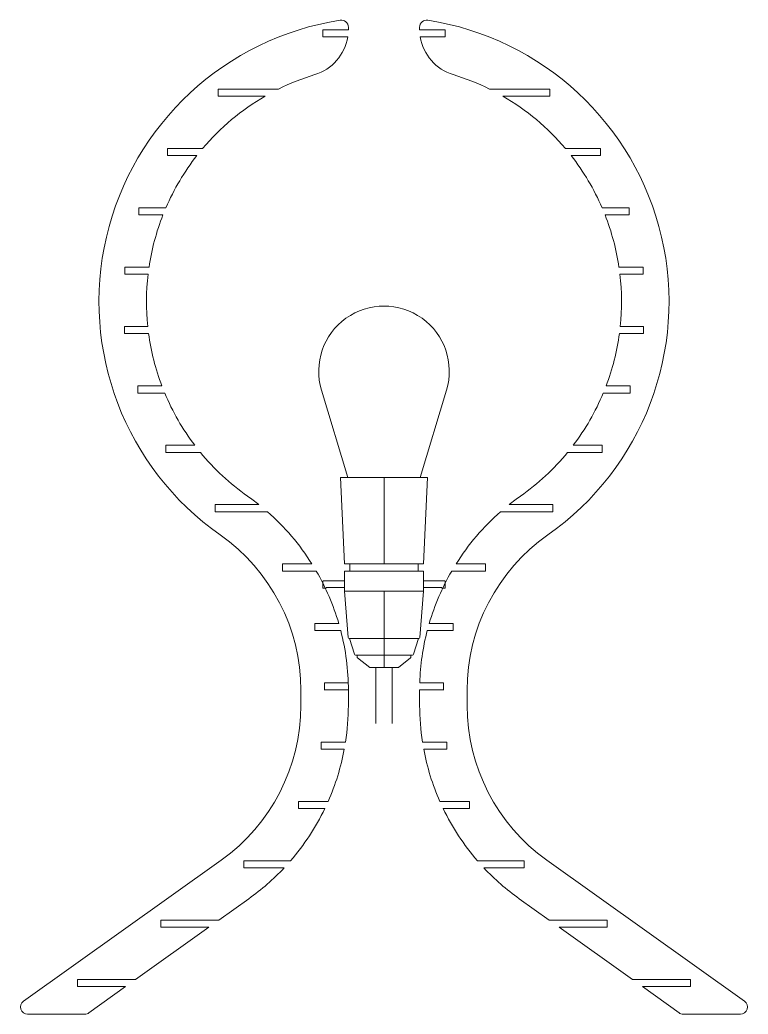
# Model space of a CAD drawing. Header units: millimetres. Extents: x -5830 to -1938, y -580 to 2011.
# Drawn here: x -2863.1 to -2556.5, y -280.7 to 138 of the extents above; entities that cross this region are included whole.
import ezdxf

# ---------------------------------------------------------------- set-up
doc = ezdxf.new("R2010")
doc.units = ezdxf.units.MM
doc.header["$MEASUREMENT"] = 0
doc.layers.add('layer 1', color=7, linetype='Continuous')

msp = doc.modelspace()

# ---------------------------------------------------------------- linework, layer by layer
at = {"layer": 'layer 1', "lineweight": 9}
for points, knots in [([(-2728.2778, 137.857), (-2776.6314, 130.3283), (-2815.5694, 94.1923), (-2826.6815, 46.5345), (-2826.6815, 46.5345), (-2837.7937, -1.1234), (-2818.8535, -50.7545), (-2778.8162, -78.8928)], [0, 0, 0, 0, 0.33333333, 0.33333333, 0.33333333, 0.33333333, 1, 1, 1, 1]), ([(-2724.8162, 134.8927), (-2724.8162, 135.7689), (-2725.1993, 136.6014), (-2725.8649, 137.1713), (-2725.8649, 137.1713), (-2726.5305, 137.7413), (-2727.4119, 137.9918), (-2728.2778, 137.857)], [0, 0, 0, 0, 0.33333333, 0.33333333, 0.33333333, 0.33333333, 1, 1, 1, 1]), ([(-2691.3547, 137.857), (-2692.2205, 137.9918), (-2693.102, 137.7413), (-2693.7676, 137.1713), (-2693.7676, 137.1713), (-2694.4331, 136.6014), (-2694.8162, 135.7689), (-2694.8162, 134.8927)], [0, 0, 0, 0, 0.33333333, 0.33333333, 0.33333333, 0.33333333, 1, 1, 1, 1]), ([(-2640.8162, -78.8928), (-2600.779, -50.7546), (-2581.8389, -1.1236), (-2592.9509, 46.5342), (-2592.9509, 46.5342), (-2604.0628, 94.1919), (-2643.0006, 130.328), (-2691.3541, 137.8569)], [0, 0, 0, 0, 0.33333333, 0.33333333, 0.33333333, 0.33333333, 1, 1, 1, 1]), ([(-2683.4861, -17.9699), (-2680.0899, -6.7015), (-2684.2409, 5.4789), (-2693.8114, 12.3284), (-2693.8114, 12.3284), (-2703.382, 19.1779), (-2716.2503, 19.178), (-2725.8209, 12.3285), (-2725.8209, 12.3285), (-2735.3915, 5.4791), (-2739.5425, -6.7014), (-2736.1464, -17.9698)], [0, 0, 0, 0, 0.25, 0.25, 0.25, 0.25, 0.5, 0.5, 0.5, 0.5, 1, 1, 1, 1]), ([(-2861.6174, -275.2726), (-2862.679, -276.0303), (-2863.1294, -277.3872), (-2862.7315, -278.6294), (-2862.7315, -278.6294), (-2862.3337, -279.8716), (-2861.1788, -280.7143), (-2859.8745, -280.7143)], [0, 0, 0, 0, 0.33333333, 0.33333333, 0.33333333, 0.33333333, 1, 1, 1, 1]), ([(-2559.758, -280.7143), (-2558.4536, -280.7143), (-2557.2988, -279.8716), (-2556.9009, -278.6294), (-2556.9009, -278.6294), (-2556.5031, -277.3872), (-2556.9534, -276.0303), (-2558.015, -275.2726)], [0, 0, 0, 0, 0.33333333, 0.33333333, 0.33333333, 0.33333333, 1, 1, 1, 1])]:
    msp.add_open_spline(points, degree=3, knots=knots, dxfattribs=at)
for points in [[(-2724.8173, 133.857), (-2724.8166, 133.9273), (-2724.8162, 133.9976), (-2724.8162, 134.0679)], [(-2724.8162, 134.068), (-2724.8162, 134.068), (-2724.8162, 134.8927), (-2724.8162, 134.8927)], [(-2694.8162, 134.068), (-2694.8162, 134.068), (-2694.8162, 134.8927), (-2694.8162, 134.8927)], [(-2694.8162, 134.068), (-2694.8162, 133.9976), (-2694.8159, 133.9273), (-2694.8151, 133.857)], [(-2738.9829, 114.9376), (-2731.6925, 117.1606), (-2726.2994, 123.334), (-2725.0757, 130.857)], [(-2735.501, 133.857), (-2735.501, 133.857), (-2724.8173, 133.857), (-2724.8173, 133.857)], [(-2735.501, 133.857), (-2735.501, 133.857), (-2735.501, 130.857), (-2735.501, 130.857)], [(-2735.501, 130.857), (-2735.501, 130.857), (-2725.0757, 130.857), (-2725.0757, 130.857)], [(-2684.1315, 133.857), (-2684.1315, 133.857), (-2694.8151, 133.857), (-2694.8151, 133.857)], [(-2694.5568, 130.857), (-2693.3331, 123.334), (-2687.94, 117.1606), (-2680.6496, 114.9376)], [(-2684.1315, 130.857), (-2684.1315, 130.857), (-2694.5568, 130.857), (-2694.5568, 130.857)], [(-2684.1315, 133.857), (-2684.1315, 133.857), (-2684.1315, 130.857), (-2684.1315, 130.857)], [(-2738.9829, 114.9376), (-2744.2402, 113.3345), (-2749.3563, 111.3008), (-2754.2793, 108.857)], [(-2665.3531, 108.857), (-2670.2762, 111.3008), (-2675.3923, 113.3345), (-2680.6496, 114.9376)], [(-2759.8702, 105.857), (-2769.8395, 100.0929), (-2778.7383, 92.6501), (-2786.1742, 83.857)], [(-2779.6722, 108.857), (-2779.6722, 108.857), (-2754.2793, 108.857), (-2754.2793, 108.857)], [(-2779.6722, 108.857), (-2779.6722, 108.857), (-2779.6722, 105.857), (-2779.6722, 105.857)], [(-2779.6722, 105.857), (-2779.6722, 105.857), (-2759.8702, 105.857), (-2759.8702, 105.857)], [(-2639.9603, 108.857), (-2639.9603, 108.857), (-2665.3531, 108.857), (-2665.3531, 108.857)], [(-2633.4583, 83.857), (-2640.8941, 92.6501), (-2649.793, 100.0929), (-2659.7623, 105.857)], [(-2639.9603, 105.857), (-2639.9603, 105.857), (-2659.7623, 105.857), (-2659.7623, 105.857)], [(-2639.9603, 108.857), (-2639.9603, 108.857), (-2639.9603, 105.857), (-2639.9603, 105.857)], [(-2800.9623, 83.857), (-2800.9623, 83.857), (-2786.1742, 83.857), (-2786.1742, 83.857)], [(-2800.9623, 83.857), (-2800.9623, 83.857), (-2800.9623, 80.857), (-2800.9623, 80.857)], [(-2618.6701, 83.857), (-2618.6701, 83.857), (-2633.4583, 83.857), (-2633.4583, 83.857)], [(-2618.6701, 83.857), (-2618.6701, 83.857), (-2618.6701, 80.857), (-2618.6701, 80.857)], [(-2788.6132, 80.857), (-2793.8837, 74.112), (-2798.2663, 66.7182), (-2801.6536, 58.857)], [(-2800.9623, 80.857), (-2800.9623, 80.857), (-2788.6132, 80.857), (-2788.6132, 80.857)], [(-2617.9788, 58.857), (-2621.3661, 66.7182), (-2625.7488, 74.112), (-2631.0192, 80.857)], [(-2618.6701, 80.857), (-2618.6701, 80.857), (-2631.0192, 80.857), (-2631.0192, 80.857)], [(-2813.1039, 58.857), (-2813.1039, 58.857), (-2801.6536, 58.857), (-2801.6536, 58.857)], [(-2813.1039, 58.857), (-2813.1039, 58.857), (-2813.1039, 55.857), (-2813.1039, 55.857)], [(-2606.5285, 58.857), (-2606.5285, 58.857), (-2617.9788, 58.857), (-2617.9788, 58.857)], [(-2606.5285, 58.857), (-2606.5285, 58.857), (-2606.5285, 55.857), (-2606.5285, 55.857)], [(-2813.1039, 55.857), (-2813.1039, 55.857), (-2802.889, 55.857), (-2802.889, 55.857)], [(-2802.889, 55.857), (-2805.6734, 48.7706), (-2807.6395, 41.3895), (-2808.7489, 33.857)], [(-2610.8836, 33.857), (-2611.993, 41.3895), (-2613.959, 48.7706), (-2616.7435, 55.857)], [(-2606.5285, 55.857), (-2606.5285, 55.857), (-2616.7435, 55.857), (-2616.7435, 55.857)], [(-2818.9283, 33.857), (-2818.9283, 33.857), (-2808.7489, 33.857), (-2808.7489, 33.857)], [(-2818.9283, 33.857), (-2818.9283, 33.857), (-2818.9283, 30.857), (-2818.9283, 30.857)], [(-2600.7042, 33.857), (-2600.7042, 33.857), (-2610.8836, 33.857), (-2610.8836, 33.857)], [(-2600.7042, 33.857), (-2600.7042, 33.857), (-2600.7042, 30.857), (-2600.7042, 30.857)], [(-2818.9283, 30.857), (-2818.9283, 30.857), (-2809.1445, 30.857), (-2809.1445, 30.857)], [(-2809.1445, 30.857), (-2809.9957, 23.5506), (-2810.0381, 16.1726), (-2809.271, 8.857)], [(-2600.7042, 30.857), (-2600.7042, 30.857), (-2610.488, 30.857), (-2610.488, 30.857)], [(-2610.3615, 8.857), (-2609.5944, 16.1724), (-2609.6368, 23.5502), (-2610.4879, 30.8564)], [(-2819.0625, 8.857), (-2819.0625, 8.857), (-2809.271, 8.857), (-2809.271, 8.857)], [(-2819.0625, 5.857), (-2819.0625, 5.857), (-2819.0625, 8.857), (-2819.0625, 8.857)], [(-2600.57, 8.857), (-2600.57, 8.857), (-2610.3615, 8.857), (-2610.3615, 8.857)], [(-2600.57, 5.857), (-2600.57, 5.857), (-2600.57, 8.857), (-2600.57, 8.857)], [(-2819.0625, 5.857), (-2819.0625, 5.857), (-2808.9105, 5.857), (-2808.9105, 5.857)], [(-2808.9105, 5.857), (-2807.8912, -1.6644), (-2806.019, -9.0453), (-2803.3299, -16.143)], [(-2616.3025, -16.143), (-2613.6135, -9.0453), (-2611.7412, -1.6644), (-2610.722, 5.857)], [(-2600.57, 5.857), (-2600.57, 5.857), (-2610.722, 5.857), (-2610.722, 5.857)], [(-2813.4967, -16.143), (-2813.4967, -16.143), (-2803.3299, -16.143), (-2803.3299, -16.143)], [(-2813.4967, -19.143), (-2813.4967, -19.143), (-2813.4967, -16.143), (-2813.4967, -16.143)], [(-2606.1358, -16.143), (-2606.1358, -16.143), (-2616.3025, -16.143), (-2616.3025, -16.143)], [(-2606.1358, -19.143), (-2606.1358, -19.143), (-2606.1358, -16.143), (-2606.1358, -16.143)], [(-2813.4967, -19.143), (-2813.4967, -19.143), (-2802.1376, -19.143), (-2802.1376, -19.143)], [(-2802.1376, -19.143), (-2798.874, -26.9836), (-2794.6249, -34.3764), (-2789.493, -41.143)], [(-2725.0635, -54.743), (-2725.0635, -54.743), (-2736.1464, -17.9699), (-2736.1464, -17.9699)], [(-2694.5689, -54.743), (-2694.5689, -54.743), (-2683.4861, -17.9699), (-2683.4861, -17.9699)], [(-2630.1395, -41.143), (-2625.0075, -34.3764), (-2620.7584, -26.9836), (-2617.4948, -19.143)], [(-2606.1358, -19.143), (-2606.1358, -19.143), (-2617.4948, -19.143), (-2617.4948, -19.143)], [(-2801.6829, -41.143), (-2801.6829, -41.143), (-2789.493, -41.143), (-2789.493, -41.143)], [(-2801.6829, -44.143), (-2801.6829, -44.143), (-2801.6829, -41.143), (-2801.6829, -41.143)], [(-2617.9496, -41.143), (-2617.9496, -41.143), (-2630.1395, -41.143), (-2630.1395, -41.143)], [(-2617.9496, -44.143), (-2617.9496, -44.143), (-2617.9496, -41.143), (-2617.9496, -41.143)], [(-2801.6829, -44.143), (-2801.6829, -44.143), (-2787.1261, -44.143), (-2787.1261, -44.143)], [(-2787.1261, -44.143), (-2781.3853, -51.1402), (-2774.7212, -57.3256), (-2767.3162, -62.5298)], [(-2652.3162, -62.5298), (-2644.9113, -57.3256), (-2638.2472, -51.1402), (-2632.5064, -44.143)], [(-2617.9496, -44.143), (-2617.9496, -44.143), (-2632.5064, -44.143), (-2632.5064, -44.143)], [(-2762.491, -66.143), (-2764.0627, -64.8904), (-2765.6719, -63.6854), (-2767.3162, -62.5298)], [(-2652.3162, -62.5298), (-2653.9606, -63.6854), (-2655.5697, -64.8904), (-2657.1415, -66.143)], [(-2780.9358, -66.143), (-2780.9358, -66.143), (-2762.491, -66.143), (-2762.491, -66.143)], [(-2780.9358, -69.143), (-2780.9358, -69.143), (-2780.9358, -66.143), (-2780.9358, -66.143)], [(-2638.6967, -66.143), (-2638.6967, -66.143), (-2657.1415, -66.143), (-2657.1415, -66.143)], [(-2638.6967, -69.143), (-2638.6967, -69.143), (-2638.6967, -66.143), (-2638.6967, -66.143)], [(-2780.9358, -69.143), (-2780.9358, -69.143), (-2758.9023, -69.143), (-2758.9023, -69.143)], [(-2740.1431, -91.143), (-2745.2974, -82.9397), (-2751.6165, -75.5289), (-2758.9023, -69.143)], [(-2660.7302, -69.143), (-2668.0159, -75.5289), (-2674.335, -82.9397), (-2679.4894, -91.143)], [(-2638.6967, -69.143), (-2638.6967, -69.143), (-2660.7302, -69.143), (-2660.7302, -69.143)], [(-2744.8162, -144.3451), (-2744.8162, -118.2931), (-2757.5017, -93.8727), (-2778.8162, -78.8928)], [(-2640.8162, -78.8928), (-2662.1308, -93.8727), (-2674.8162, -118.2931), (-2674.8162, -144.3451)], [(-2752.5286, -91.143), (-2752.5286, -91.143), (-2740.1431, -91.143), (-2740.1431, -91.143)], [(-2752.5286, -94.143), (-2752.5286, -94.143), (-2752.5286, -91.143), (-2752.5286, -91.143)], [(-2667.1039, -91.143), (-2667.1039, -91.143), (-2679.4894, -91.143), (-2679.4894, -91.143)], [(-2667.1039, -94.143), (-2667.1039, -94.143), (-2667.1039, -91.143), (-2667.1039, -91.143)], [(-2752.5286, -94.143), (-2752.5286, -94.143), (-2738.3307, -94.143), (-2738.3307, -94.143)], [(-2728.8754, -116.143), (-2731.1346, -108.4575), (-2734.3091, -101.0712), (-2738.3307, -94.143)], [(-2681.3018, -94.143), (-2685.3234, -101.0712), (-2688.4979, -108.4575), (-2690.7571, -116.143)], [(-2667.1039, -94.143), (-2667.1039, -94.143), (-2681.3018, -94.143), (-2681.3018, -94.143)], [(-2738.8896, -119.143), (-2738.8896, -119.143), (-2738.8896, -116.143), (-2738.8896, -116.143)], [(-2738.8896, -116.143), (-2738.8896, -116.143), (-2728.8754, -116.143), (-2728.8754, -116.143)], [(-2725.3602, -116.143), (-2725.3602, -116.143), (-2725.3602, -116.143), (-2725.3602, -116.143)], [(-2680.7429, -116.143), (-2680.7429, -116.143), (-2690.7571, -116.143), (-2690.7571, -116.143)], [(-2680.7429, -119.143), (-2680.7429, -119.143), (-2680.7429, -116.143), (-2680.7429, -116.143)], [(-2738.8896, -119.143), (-2738.8896, -119.143), (-2728.044, -119.143), (-2728.044, -119.143)], [(-2724.8162, -144.3451), (-2724.8162, -135.8413), (-2725.9009, -127.3723), (-2728.044, -119.143)], [(-2691.5884, -119.143), (-2693.4615, -126.3355), (-2694.527, -133.7145), (-2694.765, -141.143)], [(-2680.7429, -119.143), (-2680.7429, -119.143), (-2691.5884, -119.143), (-2691.5884, -119.143)], [(-2734.8162, -141.143), (-2734.8162, -141.143), (-2724.8675, -141.143), (-2724.8675, -141.143)], [(-2734.8162, -144.3451), (-2734.8162, -144.3451), (-2734.8162, -141.143), (-2734.8162, -141.143)], [(-2684.8162, -141.143), (-2684.8162, -141.143), (-2694.765, -141.143), (-2694.765, -141.143)], [(-2684.8162, -144.3451), (-2684.8162, -144.3451), (-2684.8162, -141.143), (-2684.8162, -141.143)], [(-2744.8162, -144.3451), (-2744.8162, -144.3451), (-2744.8162, -150.7144), (-2744.8162, -150.7144)], [(-2734.8162, -144.143), (-2734.8162, -144.143), (-2724.8164, -144.143), (-2724.8164, -144.143)], [(-2724.8162, -144.3451), (-2724.8162, -144.3451), (-2724.8162, -144.143), (-2724.8162, -144.143)], [(-2724.8162, -144.3451), (-2724.8162, -144.3451), (-2724.8162, -150.7144), (-2724.8162, -150.7144)], [(-2694.8162, -144.3451), (-2694.8162, -144.3451), (-2694.8162, -144.143), (-2694.8162, -144.143)], [(-2694.816, -144.143), (-2694.8162, -144.2104), (-2694.8162, -144.2777), (-2694.8162, -144.3451)], [(-2694.8162, -144.3451), (-2694.8162, -144.3451), (-2694.8162, -150.7144), (-2694.8162, -150.7144)], [(-2684.8162, -144.143), (-2684.8162, -144.143), (-2694.816, -144.143), (-2694.816, -144.143)], [(-2674.8162, -144.3451), (-2674.8162, -144.3451), (-2674.8162, -150.7144), (-2674.8162, -150.7144)], [(-2778.3382, -215.8281), (-2757.3024, -200.8128), (-2744.8164, -176.5599), (-2744.8162, -150.7148)], [(-2726.0136, -166.143), (-2725.2166, -161.039), (-2724.8163, -155.8809), (-2724.8162, -150.715)], [(-2694.8162, -150.7144), (-2694.8162, -155.8805), (-2694.4159, -161.0388), (-2693.6188, -166.143)], [(-2674.8162, -150.7144), (-2674.8162, -176.5596), (-2662.3302, -200.8127), (-2641.2943, -215.8281)], [(-2736.3181, -166.143), (-2736.3181, -166.143), (-2726.0136, -166.143), (-2726.0136, -166.143)], [(-2736.3181, -166.143), (-2736.3181, -166.143), (-2736.3181, -169.143), (-2736.3181, -169.143)], [(-2683.3144, -166.143), (-2683.3144, -166.143), (-2693.6188, -166.143), (-2693.6188, -166.143)], [(-2683.3144, -166.143), (-2683.3144, -166.143), (-2683.3144, -169.143), (-2683.3144, -169.143)], [(-2736.3181, -169.143), (-2736.3181, -169.143), (-2726.529, -169.143), (-2726.529, -169.143)], [(-2733.353, -191.143), (-2730.2385, -184.097), (-2727.9486, -176.7147), (-2726.529, -169.143)], [(-2693.1035, -169.143), (-2691.6838, -176.7147), (-2689.394, -184.097), (-2686.2795, -191.143)], [(-2683.3144, -169.143), (-2683.3144, -169.143), (-2693.1035, -169.143), (-2693.1035, -169.143)], [(-2745.7834, -191.143), (-2745.7834, -191.143), (-2733.353, -191.143), (-2733.353, -191.143)], [(-2745.7834, -191.143), (-2745.7834, -191.143), (-2745.7834, -194.143), (-2745.7834, -194.143)], [(-2673.849, -191.143), (-2673.849, -191.143), (-2686.2795, -191.143), (-2686.2795, -191.143)], [(-2673.849, -191.143), (-2673.849, -191.143), (-2673.849, -194.143), (-2673.849, -194.143)], [(-2749.1915, -216.143), (-2743.4256, -209.4786), (-2738.5659, -202.0812), (-2734.7387, -194.143)], [(-2745.7834, -194.143), (-2745.7834, -194.143), (-2734.7387, -194.143), (-2734.7387, -194.143)], [(-2684.8937, -194.143), (-2681.0666, -202.0812), (-2676.2069, -209.4786), (-2670.4409, -216.143)], [(-2673.849, -194.143), (-2673.849, -194.143), (-2684.8937, -194.143), (-2684.8937, -194.143)], [(-2861.6174, -275.2726), (-2861.6174, -275.2726), (-2778.3382, -215.8281), (-2778.3382, -215.8281)], [(-2768.7794, -216.143), (-2768.7794, -216.143), (-2749.1915, -216.143), (-2749.1915, -216.143)], [(-2768.7794, -216.143), (-2768.7794, -216.143), (-2768.7794, -219.143), (-2768.7794, -219.143)], [(-2650.8531, -216.143), (-2650.8531, -216.143), (-2670.4409, -216.143), (-2670.4409, -216.143)], [(-2650.8531, -216.143), (-2650.8531, -216.143), (-2650.8531, -219.143), (-2650.8531, -219.143)], [(-2558.015, -275.2726), (-2558.015, -275.2726), (-2641.2943, -215.8281), (-2641.2943, -215.8281)], [(-2768.7794, -219.143), (-2768.7794, -219.143), (-2751.8949, -219.143), (-2751.8949, -219.143)], [(-2766.7187, -232.1065), (-2761.3629, -228.2836), (-2756.3976, -223.9414), (-2751.8949, -219.143)], [(-2667.7376, -219.143), (-2663.2349, -223.9414), (-2658.2695, -228.2836), (-2652.9138, -232.1065)], [(-2650.8531, -219.143), (-2650.8531, -219.143), (-2667.7376, -219.143), (-2667.7376, -219.143)], [(-2779.3784, -241.143), (-2779.3784, -241.143), (-2766.7187, -232.1065), (-2766.7187, -232.1065)], [(-2640.254, -241.143), (-2640.254, -241.143), (-2652.9138, -232.1065), (-2652.9138, -232.1065)], [(-2803.8033, -241.143), (-2803.8033, -241.143), (-2779.3784, -241.143), (-2779.3784, -241.143)], [(-2803.8033, -241.143), (-2803.8033, -241.143), (-2803.8033, -244.143), (-2803.8033, -244.143)], [(-2615.8291, -241.143), (-2615.8291, -241.143), (-2640.254, -241.143), (-2640.254, -241.143)], [(-2615.8291, -241.143), (-2615.8291, -241.143), (-2615.8291, -244.143), (-2615.8291, -244.143)], [(-2814.4024, -266.143), (-2814.4024, -266.143), (-2783.5813, -244.143), (-2783.5813, -244.143)], [(-2803.8033, -244.143), (-2803.8033, -244.143), (-2783.5813, -244.143), (-2783.5813, -244.143)], [(-2605.2301, -266.143), (-2605.2301, -266.143), (-2636.0511, -244.143), (-2636.0511, -244.143)], [(-2615.8291, -244.143), (-2615.8291, -244.143), (-2636.0511, -244.143), (-2636.0511, -244.143)], [(-2838.8272, -266.143), (-2838.8272, -266.143), (-2814.4024, -266.143), (-2814.4024, -266.143)], [(-2838.8272, -266.143), (-2838.8272, -266.143), (-2838.8272, -269.143), (-2838.8272, -269.143)], [(-2580.8052, -266.143), (-2580.8052, -266.143), (-2605.2301, -266.143), (-2605.2301, -266.143)], [(-2580.8052, -266.143), (-2580.8052, -266.143), (-2580.8052, -269.143), (-2580.8052, -269.143)], [(-2838.8272, -269.143), (-2838.8272, -269.143), (-2818.6052, -269.143), (-2818.6052, -269.143)], [(-2834.0342, -280.1561), (-2834.0342, -280.1561), (-2818.6052, -269.143), (-2818.6052, -269.143)], [(-2585.5983, -280.1561), (-2585.5983, -280.1561), (-2601.0272, -269.143), (-2601.0272, -269.143)], [(-2580.8052, -269.143), (-2580.8052, -269.143), (-2601.0272, -269.143), (-2601.0272, -269.143)], [(-2835.7771, -280.7143), (-2835.1522, -280.7143), (-2834.5428, -280.5192), (-2834.0342, -280.1561)], [(-2585.5983, -280.1561), (-2585.0896, -280.5192), (-2584.4803, -280.7143), (-2583.8554, -280.7143)], [(-2835.7771, -280.7143), (-2835.7771, -280.7143), (-2859.8745, -280.7143), (-2859.8745, -280.7143)], [(-2583.8554, -280.7143), (-2583.8554, -280.7143), (-2559.758, -280.7143), (-2559.758, -280.7143)]]:
    msp.add_open_spline(points, degree=3, dxfattribs=at)
at = {"layer": 'layer 1', "color": 1, "lineweight": 9}
for points in [[(-2728.0662, -54.743), (-2728.0662, -54.743), (-2691.5662, -54.743), (-2691.5662, -54.743)], [(-2728.0662, -54.743), (-2728.0662, -54.743), (-2726.5162, -91.143), (-2726.5162, -91.143)], [(-2709.8162, -54.743), (-2709.8162, -54.743), (-2709.8162, -91.143), (-2709.8162, -91.143)], [(-2691.5662, -54.743), (-2691.5662, -54.743), (-2693.1162, -91.143), (-2693.1162, -91.143)], [(-2709.8162, -91.143), (-2709.8162, -91.143), (-2726.5162, -91.143), (-2726.5162, -91.143)], [(-2724.2162, -91.143), (-2724.2162, -91.143), (-2724.2162, -94.143), (-2724.2162, -94.143)], [(-2709.8162, -91.143), (-2709.8162, -91.143), (-2693.1162, -91.143), (-2693.1162, -91.143)], [(-2695.4162, -91.143), (-2695.4162, -91.143), (-2695.4162, -94.143), (-2695.4162, -94.143)], [(-2726.5162, -94.143), (-2726.5162, -94.143), (-2726.5162, -102.543), (-2726.5162, -102.543)], [(-2726.5162, -94.143), (-2726.5162, -94.143), (-2693.1162, -94.143), (-2693.1162, -94.143)], [(-2693.1162, -102.543), (-2693.1162, -102.543), (-2693.1162, -94.143), (-2693.1162, -94.143)], [(-2735.5162, -98.493), (-2735.5162, -98.493), (-2735.5162, -101.1802), (-2735.5162, -101.1802)], [(-2726.5162, -98.293), (-2726.5162, -98.293), (-2735.3162, -98.293), (-2735.3162, -98.293)], [(-2693.1162, -98.293), (-2693.1162, -98.293), (-2684.3162, -98.293), (-2684.3162, -98.293)], [(-2684.1162, -98.493), (-2684.1162, -98.493), (-2684.1162, -101.1802), (-2684.1162, -101.1802)], [(-2735.3162, -101.3802), (-2735.3162, -101.3802), (-2734.4162, -101.3802), (-2734.4162, -101.3802)], [(-2734.4162, -101.3802), (-2734.3058, -101.3802), (-2734.2162, -101.2906), (-2734.2162, -101.1802)], [(-2726.5162, -101.043), (-2726.5162, -101.043), (-2734.2162, -101.043), (-2734.2162, -101.043)], [(-2734.2162, -101.1802), (-2734.2162, -101.1802), (-2734.2162, -101.043), (-2734.2162, -101.043)], [(-2726.5162, -102.543), (-2726.5162, -102.543), (-2693.1162, -102.543), (-2693.1162, -102.543)], [(-2724.8551, -122.0854), (-2724.8551, -122.0854), (-2726.5162, -102.543), (-2726.5162, -102.543)], [(-2709.8162, -102.543), (-2709.8162, -102.543), (-2709.8162, -122.543), (-2709.8162, -122.543)], [(-2693.1162, -102.543), (-2693.1162, -102.543), (-2694.7773, -122.0854), (-2694.7773, -122.0854)], [(-2693.1162, -101.043), (-2693.1162, -101.043), (-2685.4162, -101.043), (-2685.4162, -101.043)], [(-2685.4162, -101.1802), (-2685.4162, -101.1802), (-2685.4162, -101.043), (-2685.4162, -101.043)], [(-2684.3162, -101.3802), (-2684.3162, -101.3802), (-2685.2162, -101.3802), (-2685.2162, -101.3802)], [(-2684.3162, -101.3802), (-2684.2058, -101.3802), (-2684.1162, -101.2906), (-2684.1162, -101.1802)], [(-2724.8551, -122.0854), (-2724.8331, -122.3442), (-2724.6167, -122.543), (-2724.3569, -122.543)], [(-2709.8162, -122.543), (-2709.8162, -122.543), (-2724.3569, -122.543), (-2724.3569, -122.543)], [(-2724.3569, -122.543), (-2724.3569, -122.543), (-2722.276, -129.1924), (-2722.276, -129.1924)], [(-2709.8162, -122.543), (-2709.8162, -122.543), (-2695.2755, -122.543), (-2695.2755, -122.543)], [(-2709.8162, -122.543), (-2709.8162, -122.543), (-2709.8162, -129.543), (-2709.8162, -129.543)], [(-2697.3565, -129.1924), (-2697.3565, -129.1924), (-2695.2755, -122.543), (-2695.2755, -122.543)], [(-2695.2755, -122.543), (-2695.0158, -122.543), (-2694.7993, -122.3442), (-2694.7773, -122.0854)], [(-2722.276, -129.1924), (-2722.2107, -129.401), (-2722.0174, -129.543), (-2721.7988, -129.543)], [(-2721.7988, -129.543), (-2721.7988, -129.543), (-2697.8337, -129.543), (-2697.8337, -129.543)], [(-2721.1662, -129.543), (-2721.1662, -129.543), (-2721.1662, -130.302), (-2721.1662, -130.302)], [(-2709.8162, -129.543), (-2709.8162, -129.543), (-2709.8162, -134.803), (-2709.8162, -134.803)], [(-2698.4662, -129.543), (-2698.4662, -129.543), (-2698.4662, -130.302), (-2698.4662, -130.302)], [(-2697.8337, -129.543), (-2697.615, -129.543), (-2697.4218, -129.401), (-2697.3565, -129.1924)], [(-2721.1662, -130.302), (-2721.1662, -130.4543), (-2721.0968, -130.5983), (-2720.9777, -130.6932)], [(-2715.8162, -134.803), (-2715.8162, -134.803), (-2720.9777, -130.6932), (-2720.9777, -130.6932)], [(-2703.6795, -134.6942), (-2703.6795, -134.6942), (-2698.6548, -130.6932), (-2698.6548, -130.6932)], [(-2698.6548, -130.6932), (-2698.5356, -130.5983), (-2698.4662, -130.4543), (-2698.4662, -130.302)], [(-2709.8162, -134.803), (-2709.8162, -134.803), (-2715.8162, -134.803), (-2715.8162, -134.803)], [(-2713.3162, -134.803), (-2713.3162, -134.803), (-2713.3162, -158.3477), (-2713.3162, -158.3477)], [(-2709.8162, -134.803), (-2709.8162, -134.803), (-2703.991, -134.803), (-2703.991, -134.803)], [(-2706.3162, -134.803), (-2706.3162, -134.803), (-2706.3162, -158.3477), (-2706.3162, -158.3477)], [(-2703.991, -134.803), (-2703.8778, -134.803), (-2703.768, -134.7647), (-2703.6795, -134.6942)]]:
    msp.add_open_spline(points, degree=3, dxfattribs=at)
for points in [[(-2735.3162, -98.293), (-2735.3693, -98.293), (-2735.4201, -98.3141), (-2735.4577, -98.3516), (-2735.4577, -98.3516), (-2735.4952, -98.3891), (-2735.5162, -98.44), (-2735.5162, -98.493)], [(-2684.1162, -98.493), (-2684.1162, -98.44), (-2684.1373, -98.3891), (-2684.1748, -98.3516), (-2684.1748, -98.3516), (-2684.2123, -98.3141), (-2684.2632, -98.293), (-2684.3162, -98.293)], [(-2735.5162, -101.1802), (-2735.5162, -101.2332), (-2735.4952, -101.2841), (-2735.4577, -101.3216), (-2735.4577, -101.3216), (-2735.4201, -101.3591), (-2735.3693, -101.3802), (-2735.3162, -101.3802)], [(-2685.4162, -101.1802), (-2685.4162, -101.2332), (-2685.3952, -101.2841), (-2685.3577, -101.3216), (-2685.3577, -101.3216), (-2685.3201, -101.3591), (-2685.2693, -101.3802), (-2685.2162, -101.3802)]]:
    msp.add_open_spline(points, degree=3, knots=[0, 0, 0, 0, 0.33333333, 0.33333333, 0.33333333, 0.33333333, 1, 1, 1, 1], dxfattribs=at)

doc.saveas('drawing.dxf')
